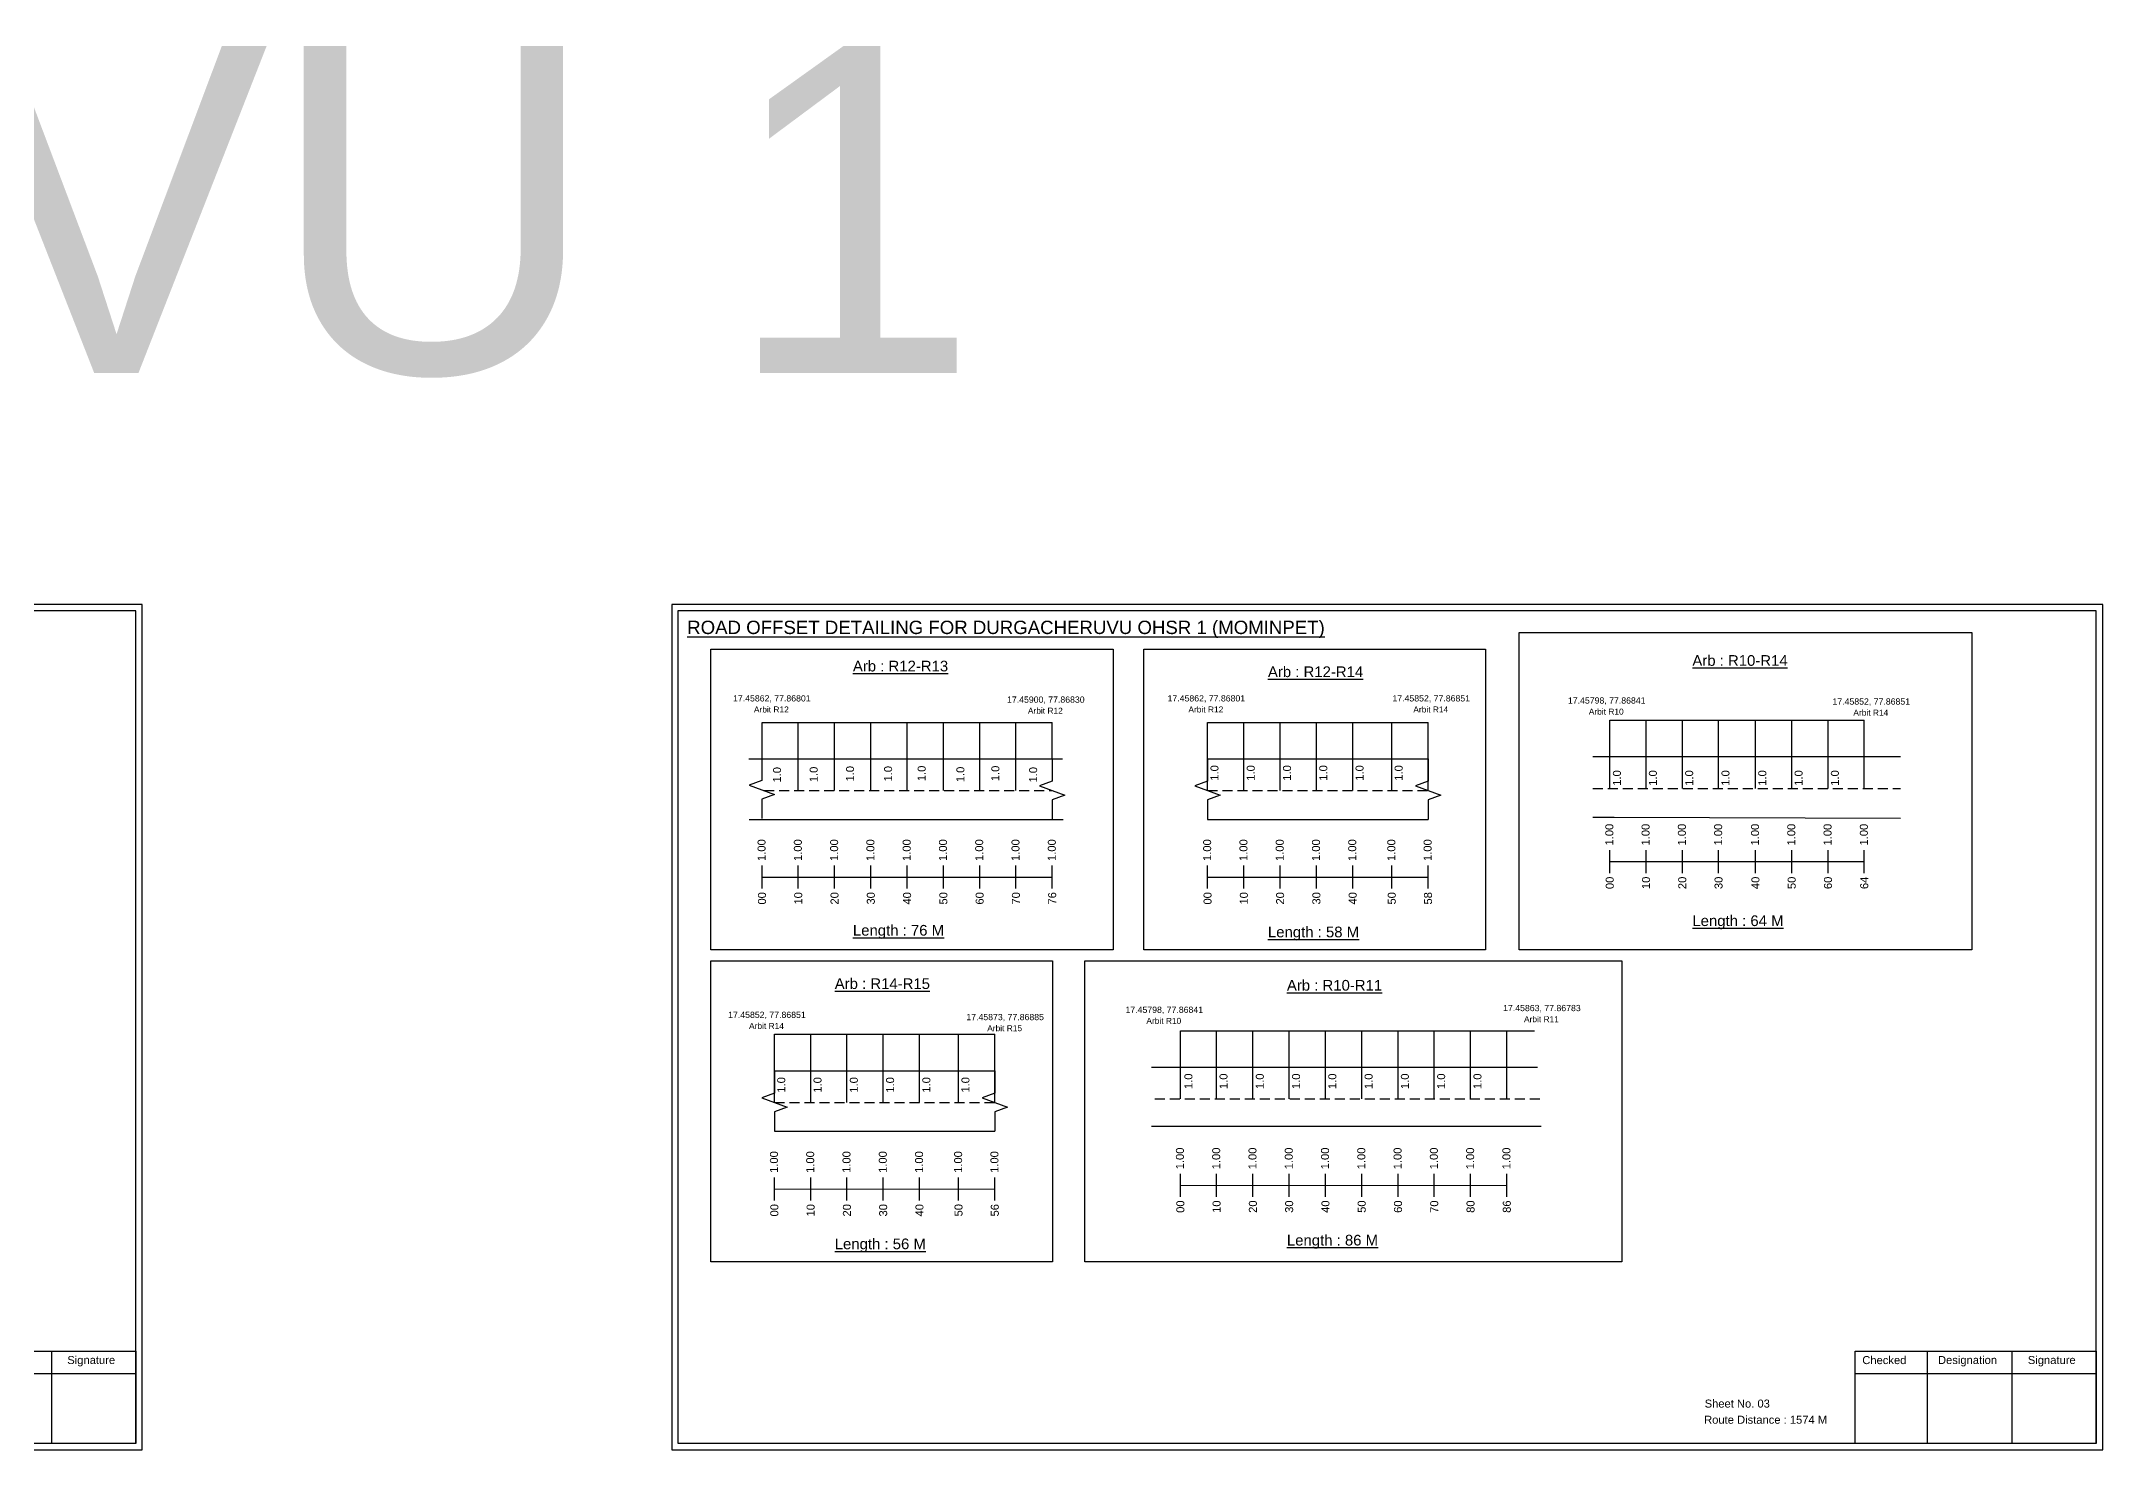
# Model space of a CAD drawing. Header units: inches. Extents: x 105 to 4124, y -559 to 3229.
# Drawn here: x 2626 to 3399, y 915 to 1442 of the extents above; entities that cross this region are included whole.
import ezdxf

# ---------------------------------------------------------------- set-up
doc = ezdxf.new("R2010")
doc.units = ezdxf.units.IN
doc.header["$MEASUREMENT"] = 0
doc.linetypes.add('DASHED2', pattern=[0.375, 0.25, -0.125])
doc.layers.add('PDF_Geometry', color=7, linetype='Continuous')
doc.layers.add('PDF_Text', color=5, linetype='Continuous')
doc.styles.add('PDF Arial', font='arial.ttf')
doc.styles.get("Standard").update_dxf_attribs({"font": 'arial.ttf'})

msp = doc.modelspace()

# ---------------------------------------------------------------- linework, layer by layer
at = {"color": 5}
for p, q in [((2896.01, 1187.19), (3004.81, 1187.19)), ((3063.06, 1187.19), (3145.71, 1187.19)), ((3213.84, 1187.98), (3309.25, 1187.98)), ((2900.65, 1070.31), (2983.3, 1070.31)), ((3052.85, 1071.67), (3185.63, 1071.67))]:
    msp.add_line(p, q, dxfattribs=at)
for p, q in [((2896.01, 1173.54), (2896.01, 1187.19)), ((2909.61, 1161.65), (2909.61, 1187.19)), ((2923.21, 1161.65), (2923.21, 1187.19)), ((2936.81, 1161.65), (2936.81, 1187.19)), ((2950.41, 1161.65), (2950.41, 1187.19)), ((2964.01, 1161.65), (2964.01, 1187.19)), ((2977.61, 1161.65), (2977.61, 1187.19)), ((2991.21, 1161.65), (2991.21, 1187.19)), ((3004.81, 1173.54), (3004.81, 1187.19)), ((3063.06, 1161.65), (3063.06, 1187.19)), ((3076.66, 1161.65), (3076.66, 1187.19)), ((3090.26, 1161.65), (3090.26, 1187.19)), ((3103.86, 1161.65), (3103.86, 1187.19)), ((3117.46, 1161.65), (3117.46, 1187.19)), ((3132.11, 1161.66), (3132.11, 1187.19)), ((3145.71, 1161.66), (3145.71, 1187.19)), ((3213.84, 1162.44), (3213.84, 1187.98)), ((3227.44, 1162.44), (3227.44, 1187.98)), ((3241.04, 1162.44), (3241.04, 1187.98)), ((3254.64, 1162.44), (3254.64, 1187.98)), ((3268.45, 1162.44), (3268.45, 1187.98)), ((3282.05, 1162.44), (3282.05, 1187.98)), ((3295.65, 1162.44), (3295.65, 1187.98)), ((3309.25, 1162.44), (3309.25, 1187.98)), ((2891.02, 1173.54), (3008.63, 1173.59)), ((3063.06, 1173.54), (3145.71, 1173.54)), ((3322.85, 1174.33), (3207.43, 1174.33)), ((3207.43, 1151.64), (3215.49, 1151.64)), ((3215.49, 1151.64), (3322.85, 1151.34)), ((2891.16, 1150.85), (3008.94, 1150.85)), ((3063.06, 1150.85), (3145.71, 1150.85)), ((2900.65, 1044.78), (2900.65, 1070.31)), ((2914.25, 1044.78), (2914.25, 1070.31)), ((2927.85, 1044.78), (2927.85, 1070.31)), ((2941.45, 1044.78), (2941.45, 1070.31)), ((2955.05, 1044.78), (2955.05, 1070.31)), ((2969.7, 1044.78), (2969.7, 1070.32)), ((2983.3, 1044.78), (2983.3, 1070.32)), ((3052.85, 1046.13), (3052.85, 1071.67)), ((3066.45, 1046.13), (3066.45, 1071.67)), ((3080.05, 1046.13), (3080.05, 1071.67)), ((3093.65, 1046.13), (3093.65, 1071.67)), ((3107.25, 1046.13), (3107.25, 1071.67)), ((3120.85, 1046.13), (3120.85, 1071.67)), ((3134.45, 1046.13), (3134.45, 1071.67)), ((3148.05, 1046.13), (3148.05, 1071.67)), ((3161.65, 1046.13), (3161.65, 1071.67)), ((3175.25, 1046.13), (3175.25, 1071.67)), ((2900.65, 1056.66), (2983.3, 1056.66)), ((3041.98, 1058.02), (3186.76, 1058.02)), ((3188.17, 1035.83), (3041.98, 1035.83)), ((2900.65, 1033.97), (2983.3, 1033.97))]:
    msp.add_line(p, q)
at = {"linetype": 'DASHED2', "ltscale": 15}
for p, q in [((2896.77, 1161.65), (3004.81, 1161.65)), ((3063.06, 1161.66), (3145.71, 1161.66)), ((3207.43, 1162.44), (3322.85, 1162.44)), ((2900.65, 1044.78), (2983.3, 1044.78)), ((3043.25, 1046.13), (3187.61, 1046.13))]:
    msp.add_line(p, q, dxfattribs=at)
at = {"color": 217, "true_color": 0x93278f}
for p, q in [((3213.84, 1130.75), (3213.84, 1139.31)), ((3227.44, 1130.75), (3227.44, 1139.31)), ((3241.04, 1130.75), (3241.04, 1139.31)), ((3254.64, 1130.75), (3254.64, 1139.31)), ((3268.45, 1130.75), (3268.45, 1139.31)), ((3282.05, 1130.75), (3282.05, 1139.31)), ((3295.65, 1130.75), (3295.65, 1139.31)), ((3309.25, 1130.75), (3309.25, 1139.31)), ((2896.01, 1124.95), (2896.01, 1133.51)), ((2896.01, 1129.22), (3004.81, 1129.22)), ((2909.61, 1124.95), (2909.61, 1133.51)), ((2923.21, 1124.95), (2923.21, 1133.51)), ((2936.81, 1124.95), (2936.81, 1133.51)), ((2950.41, 1124.95), (2950.41, 1133.51)), ((2964.01, 1124.95), (2964.01, 1133.51)), ((2977.61, 1124.95), (2977.61, 1133.51)), ((2991.21, 1124.95), (2991.21, 1133.51)), ((3004.81, 1124.95), (3004.81, 1133.51)), ((3063.06, 1124.95), (3063.06, 1133.51)), ((3063.06, 1129.22), (3145.71, 1129.23)), ((3076.66, 1124.95), (3076.66, 1133.51)), ((3090.26, 1124.95), (3090.26, 1133.51)), ((3103.86, 1124.95), (3103.86, 1133.51)), ((3117.46, 1124.95), (3117.46, 1133.51)), ((3132.11, 1124.96), (3132.11, 1133.52)), ((3145.71, 1124.96), (3145.71, 1133.52)), ((3213.84, 1135.02), (3309.25, 1135.08)), ((2900.65, 1008.08), (2900.65, 1016.63)), ((2914.25, 1008.08), (2914.25, 1016.63)), ((2927.85, 1008.08), (2927.85, 1016.63)), ((2941.45, 1008.08), (2941.45, 1016.63)), ((2955.05, 1008.08), (2955.05, 1016.63)), ((2969.7, 1008.08), (2969.7, 1016.64)), ((2983.3, 1008.08), (2983.3, 1016.64)), ((3052.85, 1009.43), (3052.85, 1017.99)), ((3052.85, 1013.7), (3175.25, 1013.73)), ((3066.45, 1009.43), (3066.45, 1017.99)), ((3080.05, 1009.43), (3080.05, 1017.99)), ((3093.65, 1009.43), (3093.65, 1017.99)), ((3107.25, 1009.43), (3107.25, 1017.99)), ((3120.85, 1009.43), (3120.85, 1017.99)), ((3134.45, 1009.43), (3134.45, 1017.99)), ((3148.05, 1009.43), (3148.05, 1017.99)), ((3161.65, 1009.43), (3161.65, 1017.99)), ((3175.25, 1009.43), (3175.25, 1017.99)), ((2900.65, 1012.35), (2983.3, 1012.36))]:
    msp.add_line(p, q, dxfattribs=at)
for points in [[(2876.79, 1214.67), (3027.64, 1214.67), (3027.64, 1101.99), (2876.79, 1101.99)], [(3039.19, 1214.67), (3167.29, 1214.67), (3167.29, 1101.99), (3039.19, 1101.99)], [(3179.91, 1220.81), (3349.53, 1220.81), (3349.53, 1101.99), (3179.91, 1101.99)], [(2876.79, 1097.79), (3004.88, 1097.79), (3004.88, 985.11), (2876.79, 985.11)], [(3017.08, 1097.79), (3218.32, 1097.79), (3218.32, 985.11), (3017.08, 985.11)]]:
    msp.add_lwpolyline(points, close=True)
at = {"linetype": 'Continuous'}
for points in [[(2895.99, 1173.82), (2895.99, 1165.39), (2891.25, 1163.66), (2900.74, 1160.21), (2895.99, 1158.48), (2895.99, 1151.14)], [(3004.81, 1173.54), (3004.81, 1165.11), (3000.07, 1163.38), (3009.56, 1159.93), (3004.81, 1158.2), (3004.81, 1150.85)], [(3063.06, 1173.54), (3063.06, 1165.11), (3058.32, 1163.38), (3067.8, 1159.93), (3063.06, 1158.2), (3063.06, 1150.85)], [(3145.71, 1173.54), (3145.71, 1165.11), (3140.97, 1163.38), (3150.46, 1159.93), (3145.71, 1158.2), (3145.71, 1150.85)], [(2900.65, 1056.66), (2900.65, 1048.23), (2895.91, 1046.5), (2905.39, 1043.05), (2900.65, 1041.32), (2900.65, 1033.97)], [(2983.3, 1056.66), (2983.3, 1048.23), (2978.56, 1046.5), (2988.05, 1043.05), (2983.3, 1041.32), (2983.3, 1033.97)]]:
    msp.add_lwpolyline(points, dxfattribs=at)
at = {"layer": 'PDF_Geometry'}
for points in [[(2127.19, 1231.36), (2127.19, 914.65), (2663.66, 914.65), (2663.66, 1231.36)], [(2129.51, 1229.04), (2129.51, 917.07), (2661.24, 917.07), (2661.24, 1229.04)], [(2862.18, 1231.36), (2862.18, 914.65), (3398.65, 914.65), (3398.65, 1231.36)], [(2864.51, 1229.04), (2864.51, 917.07), (3396.24, 917.07), (3396.24, 1229.04)]]:
    msp.add_lwpolyline(points, close=True, dxfattribs=at)
at = {"layer": 'PDF_Geometry', "color": 242, "true_color": 0xcc1f26}
for points in [[(2661.24, 916.98), (2570.9, 916.98), (2570.9, 951.59), (2661.24, 951.59)], [(3396.24, 916.98), (3305.89, 916.98), (3305.89, 951.59), (3396.24, 951.59)]]:
    msp.add_lwpolyline(points, close=True, dxfattribs=at)
for points in [[(2629.61, 951.59), (2629.61, 916.98)], [(3332.87, 951.59), (3332.87, 916.98)], [(3364.6, 951.59), (3364.6, 916.98)], [(2570.9, 943.22), (2661.24, 943.22)], [(3305.89, 943.22), (3396.24, 943.22)]]:
    msp.add_lwpolyline(points, dxfattribs=at)

# ---------------------------------------------------------------- texts
for s, height, p in [('DURGACHERUVU 1', 122.5352, (1370.16, 1318.04)), ('Route Distance : 1574 M', 3, (3249.2, 924.4)), ('Sheet No. 03', 3, (3249.39, 930.45))]:
    msp.add_text(s, height=height).set_placement(p)
at = {"color": 242, "true_color": 0xcd2027}
for s, height, p in [('%%UROAD OFFSET DETAILING FOR DURGACHERUVU OHSR 1 (MOMINPET)', 5, (2867.96, 1220.29)), ('%%UArb : R12-R13', 4, (2930.09, 1206.29)), ('%%UArb : R12-R14', 4, (3085.68, 1204.16)), ('%%UArb : R10-R14', 4, (3244.8, 1208.38)), ('%%ULength : 64 M', 4, (3244.8, 1110.88)), ('%%ULength : 76 M', 4, (2930.09, 1107.29)), ('%%ULength : 58 M', 4, (3085.68, 1106.66)), ('%%UArb : R14-R15', 4, (2923.27, 1087.29)), ('%%UArb : R10-R11', 4, (3092.79, 1086.68)), ('%%ULength : 56 M', 4, (2923.27, 989.79)), ('%%ULength : 86 M', 4, (3092.79, 991.18))]:
    msp.add_text(s, height=height, dxfattribs=at).set_placement(p)
at = {"color": 5}
for s, height, p in [('17.45862, 77.86801', 2.34, (2885.15, 1195.03)), ('Arbit R12', 2.246, (2892.97, 1190.9)), ('17.45900, 77.86830', 2.34, (2987.87, 1194.55)), ('Arbit R12', 2.246, (2995.69, 1190.43)), ('17.45862, 77.86801', 2.34, (3048.05, 1195.03)), ('Arbit R12', 2.246, (3055.87, 1190.9)), ('17.45852, 77.86851', 2.34, (3132.36, 1195.03)), ('Arbit R14', 2.246, (3140.18, 1190.9)), ('17.45798, 77.86841', 2.34, (3198.15, 1194.23)), ('Arbit R10', 2.246, (3205.97, 1190.11)), ('17.45852, 77.86851', 2.34, (3297.33, 1193.84)), ('Arbit R14', 2.246, (3305.15, 1189.71)), ('17.45852, 77.86851', 2.34, (2883.32, 1076.45)), ('Arbit R14', 2.246, (2891.14, 1072.32)), ('17.45873, 77.86885', 2.34, (2972.62, 1075.61)), ('17.45798, 77.86841', 2.34, (3032.28, 1078.35)), ('Arbit R10', 2.246, (3040.1, 1074.23)), ('17.45863, 77.86783', 2.34, (3173.85, 1078.99)), ('Arbit R11', 2.246, (3181.67, 1074.86)), ('Arbit R15', 2.246, (2980.44, 1071.48))]:
    msp.add_text(s, height=height, dxfattribs=at).set_placement(p)
for p in [(2903.14, 1164.64), (2916.89, 1164.77), (2930.51, 1165.02), (2944.77, 1165.02), (2957.36, 1165.15), (2971.88, 1164.77), (2984.99, 1165.15), (2999.15, 1164.65), (3067.13, 1165.33), (3080.73, 1165.33), (3094.33, 1165.33), (3107.93, 1165.33), (3121.53, 1165.33), (3136.18, 1165.33), (3218.01, 1163.44), (3231.5, 1163.44), (3245.1, 1163.44), (3258.7, 1163.44), (3272.52, 1163.44), (3286.12, 1163.44), (3299.72, 1163.44), (2904.72, 1048.45), (2918.32, 1048.45), (2931.92, 1048.45), (2945.52, 1048.45), (2959.12, 1048.45), (2973.77, 1048.46), (3057.36, 1049.81), (3070.52, 1049.81), (3084.12, 1049.81), (3097.72, 1049.81), (3111.32, 1049.81), (3124.92, 1049.81), (3138.52, 1049.81), (3152.12, 1049.81), (3165.72, 1049.81)]:
    msp.add_text('1.0', height=3, rotation=90).set_placement(p)
at = {"color": 217, "true_color": 0x93278f}
for s, p in [('1.00', (3215.16, 1141.05)), ('1.00', (3228.76, 1141.05)), ('1.00', (3242.36, 1141.05)), ('1.00', (3255.96, 1141.05)), ('1.00', (3269.78, 1141.05)), ('1.00', (3283.38, 1141.05)), ('1.00', (3296.98, 1141.05)), ('1.00', (3310.58, 1141.05)), ('1.00', (2897.34, 1135.25)), ('1.00', (2910.94, 1135.25)), ('1.00', (2924.54, 1135.25)), ('1.00', (2938.14, 1135.25)), ('1.00', (2951.74, 1135.25)), ('1.00', (2965.34, 1135.25)), ('1.00', (2978.94, 1135.25)), ('1.00', (2992.54, 1135.25)), ('1.00', (3006.14, 1135.25)), ('1.00', (3064.39, 1135.25)), ('1.00', (3077.99, 1135.25)), ('1.00', (3091.59, 1135.25)), ('1.00', (3105.19, 1135.25)), ('1.00', (3118.79, 1135.25)), ('1.00', (3133.44, 1135.25)), ('1.00', (3147.04, 1135.25)), ('00', (3215.31, 1124.72)), ('10', (3228.91, 1124.72)), ('20', (3242.51, 1124.72)), ('30', (3256.11, 1124.72)), ('40', (3269.93, 1124.72)), ('50', (3283.53, 1124.72)), ('60', (3297.13, 1124.72)), ('64', (3310.73, 1124.72)), ('00', (2897.49, 1118.93)), ('10', (2911.09, 1118.93)), ('20', (2924.69, 1118.93)), ('30', (2938.29, 1118.93)), ('40', (2951.89, 1118.93)), ('50', (2965.49, 1118.93)), ('60', (2979.09, 1118.93)), ('70', (2992.69, 1118.93)), ('76', (3006.29, 1118.93)), ('00', (3064.54, 1118.93)), ('10', (3078.14, 1118.93)), ('20', (3091.74, 1118.93)), ('30', (3105.34, 1118.93)), ('40', (3118.94, 1118.93)), ('50', (3133.59, 1118.93)), ('58', (3147.19, 1118.93)), ('1.00', (2901.98, 1018.37)), ('1.00', (2915.58, 1018.37)), ('1.00', (2929.18, 1018.37)), ('1.00', (2942.78, 1018.37)), ('1.00', (2956.38, 1018.37)), ('1.00', (2971.03, 1018.38)), ('1.00', (2984.63, 1018.38)), ('1.00', (3054.18, 1019.73)), ('1.00', (3067.78, 1019.73)), ('1.00', (3081.38, 1019.73)), ('1.00', (3094.98, 1019.73)), ('1.00', (3108.58, 1019.73)), ('1.00', (3122.18, 1019.73)), ('1.00', (3135.78, 1019.73)), ('1.00', (3149.38, 1019.73)), ('1.00', (3162.98, 1019.73)), ('1.00', (3176.58, 1019.73)), ('00', (2902.13, 1002.05)), ('10', (2915.73, 1002.05)), ('20', (2929.33, 1002.05)), ('30', (2942.93, 1002.05)), ('40', (2956.53, 1002.05)), ('50', (2971.18, 1002.06)), ('56', (2984.78, 1002.06)), ('00', (3054.33, 1003.41)), ('10', (3067.93, 1003.41)), ('20', (3081.53, 1003.41)), ('30', (3095.13, 1003.41)), ('40', (3108.73, 1003.41)), ('50', (3122.33, 1003.41)), ('60', (3135.93, 1003.41)), ('70', (3149.53, 1003.41)), ('80', (3163.13, 1003.41)), ('86', (3176.73, 1003.41))]:
    msp.add_text(s, height=3, rotation=90, dxfattribs=at).set_placement(p)
at = {"layer": 'PDF_Text', "color": 7, "attachment_point": 7, "style": 'PDF Arial'}
for s, insert, char_height in [('Signature', (2635.56, 945.87), 3.001), ('Checked', (3308.5, 946.7), 3.001), ('Designation', (3336.88, 945.87), 3.0006), ('Signature', (3370.56, 945.87), 3.001)]:
    msp.add_mtext(s, dxfattribs=dict(at, insert=insert, char_height=char_height))

doc.saveas('drawing.dxf')
